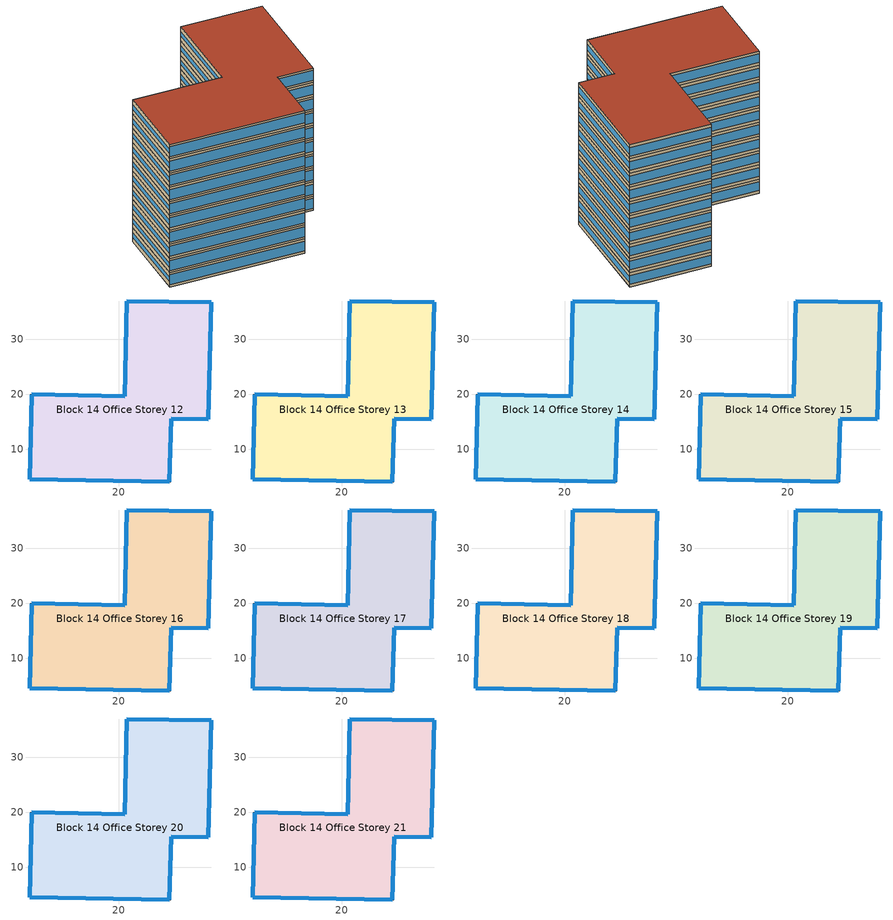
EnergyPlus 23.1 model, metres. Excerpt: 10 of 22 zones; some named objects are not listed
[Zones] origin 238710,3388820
Block 14 Office Storey 12
 floor outside (Project Floor): 36.83,36.71 36.32,15.42 29.51,15.59 29.23,4.05 3.81,4.56 4.18,19.97 21.07,19.67 21.49,36.97 z34.91
 wall outside (Project Wall): 21.07,19.67 4.18,19.97 3.81,4.56 29.23,4.05 29.51,15.59 36.32,15.42 36.83,36.71 21.49,36.97 21.07,19.67 z34.91:37.82
 window (Office_north_window_construction): 21.06,19.67 4.19,19.97 / 36.83,36.71 21.49,36.97 z35.49:37.24
 window (Office_west_window_construction): 4.18,19.96 3.81,4.57 / 21.49,36.96 21.07,19.68 z35.93:36.8
 window (Office_south_window_construction): 3.82,4.56 29.22,4.05 / 29.51,15.59 36.32,15.42 z35.35:37.38
 window (Office_east_window_construction): 29.23,4.06 29.51,15.58 / 36.32,15.43 36.83,36.7 z35.78:36.95
 roof outside (Project Ceiling): 29.23,4.05 29.51,15.59 36.32,15.42 36.83,36.71 21.49,36.97 21.07,19.67 4.18,19.97 3.81,4.56 z37.82
Block 14 Office Storey 13
 floor outside (Project Floor): 36.83,36.71 36.32,15.42 29.51,15.59 29.23,4.05 3.81,4.56 4.18,19.97 21.07,19.67 21.49,36.97 z37.82
 wall outside (Project Wall): 21.07,19.67 4.18,19.97 3.81,4.56 29.23,4.05 29.51,15.59 36.32,15.42 36.83,36.71 21.49,36.97 21.07,19.67 z37.82:40.73
 window (Office_north_window_construction): 21.06,19.67 4.19,19.97 / 36.83,36.71 21.49,36.97 z38.4:40.15
 window (Office_west_window_construction): 4.18,19.96 3.81,4.57 / 21.49,36.96 21.07,19.68 z38.84:39.71
 window (Office_south_window_construction): 3.82,4.56 29.22,4.05 / 29.51,15.59 36.32,15.42 z38.25:40.29
 window (Office_east_window_construction): 29.23,4.06 29.51,15.58 / 36.32,15.43 36.83,36.7 z38.69:39.85
 roof outside (Project Ceiling): 29.23,4.05 29.51,15.59 36.32,15.42 36.83,36.71 21.49,36.97 21.07,19.67 4.18,19.97 3.81,4.56 z40.73
Block 14 Office Storey 14
 floor outside (Project Floor): 36.83,36.71 36.32,15.42 29.51,15.59 29.23,4.05 3.81,4.56 4.18,19.97 21.07,19.67 21.49,36.97 z40.73
 wall outside (Project Wall): 21.07,19.67 4.18,19.97 3.81,4.56 29.23,4.05 29.51,15.59 36.32,15.42 36.83,36.71 21.49,36.97 21.07,19.67 z40.73:43.64
 window (Office_north_window_construction): 21.06,19.67 4.19,19.97 / 36.83,36.71 21.49,36.97 z41.31:43.05
 window (Office_west_window_construction): 4.18,19.96 3.81,4.57 / 21.49,36.96 21.07,19.68 z41.75:42.62
 window (Office_south_window_construction): 3.82,4.56 29.22,4.05 / 29.51,15.59 36.32,15.42 z41.16:43.2
 window (Office_east_window_construction): 29.23,4.06 29.51,15.58 / 36.32,15.43 36.83,36.7 z41.6:42.76
 roof outside (Project Ceiling): 29.23,4.05 29.51,15.59 36.32,15.42 36.83,36.71 21.49,36.97 21.07,19.67 4.18,19.97 3.81,4.56 z43.64
Block 14 Office Storey 15
 floor outside (Project Floor): 36.83,36.71 36.32,15.42 29.51,15.59 29.23,4.05 3.81,4.56 4.18,19.97 21.07,19.67 21.49,36.97 z43.64
 wall outside (Project Wall): 21.07,19.67 4.18,19.97 3.81,4.56 29.23,4.05 29.51,15.59 36.32,15.42 36.83,36.71 21.49,36.97 21.07,19.67 z43.64:46.55
 window (Office_north_window_construction): 21.06,19.67 4.19,19.97 / 36.83,36.71 21.49,36.97 z44.22:45.96
 window (Office_west_window_construction): 4.18,19.96 3.81,4.57 / 21.49,36.96 21.07,19.68 z44.65:45.53
 window (Office_south_window_construction): 3.82,4.56 29.22,4.05 / 29.51,15.59 36.32,15.42 z44.07:46.11
 window (Office_east_window_construction): 29.23,4.06 29.51,15.58 / 36.32,15.43 36.83,36.7 z44.51:45.67
 roof outside (Project Ceiling): 29.23,4.05 29.51,15.59 36.32,15.42 36.83,36.71 21.49,36.97 21.07,19.67 4.18,19.97 3.81,4.56 z46.55
Block 14 Office Storey 16
 floor outside (Project Floor): 36.83,36.71 36.32,15.42 29.51,15.59 29.23,4.05 3.81,4.56 4.18,19.97 21.07,19.67 21.49,36.97 z46.55
 wall outside (Project Wall): 21.07,19.67 4.18,19.97 3.81,4.56 29.23,4.05 29.51,15.59 36.32,15.42 36.83,36.71 21.49,36.97 21.07,19.67 z46.55:49.45
 window (Office_north_window_construction): 21.06,19.67 4.19,19.97 / 36.83,36.71 21.49,36.97 z47.13:48.87
 window (Office_west_window_construction): 4.18,19.96 3.81,4.57 / 21.49,36.96 21.07,19.68 z47.56:48.44
 window (Office_south_window_construction): 3.82,4.56 29.22,4.05 / 29.51,15.59 36.32,15.42 z46.98:49.02
 window (Office_east_window_construction): 29.23,4.06 29.51,15.58 / 36.32,15.43 36.83,36.7 z47.42:48.58
 roof outside (Project Ceiling): 29.23,4.05 29.51,15.59 36.32,15.42 36.83,36.71 21.49,36.97 21.07,19.67 4.18,19.97 3.81,4.56 z49.45
Block 14 Office Storey 17
 floor outside (Project Floor): 36.83,36.71 36.32,15.42 29.51,15.59 29.23,4.05 3.81,4.56 4.18,19.97 21.07,19.67 21.49,36.97 z49.45
 wall outside (Project Wall): 21.07,19.67 4.18,19.97 3.81,4.56 29.23,4.05 29.51,15.59 36.32,15.42 36.83,36.71 21.49,36.97 21.07,19.67 z49.45:52.36
 window (Office_north_window_construction): 21.06,19.67 4.19,19.97 / 36.83,36.71 21.49,36.97 z50.04:51.78
 window (Office_west_window_construction): 4.18,19.96 3.81,4.57 / 21.49,36.96 21.07,19.68 z50.47:51.35
 window (Office_south_window_construction): 3.82,4.56 29.22,4.05 / 29.51,15.59 36.32,15.42 z49.89:51.93
 window (Office_east_window_construction): 29.23,4.06 29.51,15.58 / 36.32,15.43 36.83,36.7 z50.33:51.49
 roof outside (Project Ceiling): 29.23,4.05 29.51,15.59 36.32,15.42 36.83,36.71 21.49,36.97 21.07,19.67 4.18,19.97 3.81,4.56 z52.36
Block 14 Office Storey 18
 floor outside (Project Floor): 36.83,36.71 36.32,15.42 29.51,15.59 29.23,4.05 3.81,4.56 4.18,19.97 21.07,19.67 21.49,36.97 z52.36
 wall outside (Project Wall): 21.07,19.67 4.18,19.97 3.81,4.56 29.23,4.05 29.51,15.59 36.32,15.42 36.83,36.71 21.49,36.97 21.07,19.67 z52.36:55.27
 window (Office_north_window_construction): 21.06,19.67 4.19,19.97 / 36.83,36.71 21.49,36.97 z52.95:54.69
 window (Office_west_window_construction): 4.18,19.96 3.81,4.57 / 21.49,36.96 21.07,19.68 z53.38:54.25
 window (Office_south_window_construction): 3.82,4.56 29.22,4.05 / 29.51,15.59 36.32,15.42 z52.8:54.84
 window (Office_east_window_construction): 29.23,4.06 29.51,15.58 / 36.32,15.43 36.83,36.7 z53.24:54.4
 roof outside (Project Ceiling): 29.23,4.05 29.51,15.59 36.32,15.42 36.83,36.71 21.49,36.97 21.07,19.67 4.18,19.97 3.81,4.56 z55.27
Block 14 Office Storey 19
 floor outside (Project Floor): 36.83,36.71 36.32,15.42 29.51,15.59 29.23,4.05 3.81,4.56 4.18,19.97 21.07,19.67 21.49,36.97 z55.27
 wall outside (Project Wall): 21.07,19.67 4.18,19.97 3.81,4.56 29.23,4.05 29.51,15.59 36.32,15.42 36.83,36.71 21.49,36.97 21.07,19.67 z55.27:58.18
 window (Office_north_window_construction): 21.06,19.67 4.19,19.97 / 36.83,36.71 21.49,36.97 z55.85:57.6
 window (Office_west_window_construction): 4.18,19.96 3.81,4.57 / 21.49,36.96 21.07,19.68 z56.29:57.16
 window (Office_south_window_construction): 3.82,4.56 29.22,4.05 / 29.51,15.59 36.32,15.42 z55.71:57.75
 window (Office_east_window_construction): 29.23,4.06 29.51,15.58 / 36.32,15.43 36.83,36.7 z56.15:57.31
 roof outside (Project Ceiling): 29.23,4.05 29.51,15.59 36.32,15.42 36.83,36.71 21.49,36.97 21.07,19.67 4.18,19.97 3.81,4.56 z58.18
Block 14 Office Storey 20
 floor outside (Project Floor): 36.83,36.71 36.32,15.42 29.51,15.59 29.23,4.05 3.81,4.56 4.18,19.97 21.07,19.67 21.49,36.97 z58.18
 wall outside (Project Wall): 21.07,19.67 4.18,19.97 3.81,4.56 29.23,4.05 29.51,15.59 36.32,15.42 36.83,36.71 21.49,36.97 21.07,19.67 z58.18:61.09
 window (Office_north_window_construction): 21.06,19.67 4.19,19.97 / 36.83,36.71 21.49,36.97 z58.76:60.51
 window (Office_west_window_construction): 4.18,19.96 3.81,4.57 / 21.49,36.96 21.07,19.68 z59.2:60.07
 window (Office_south_window_construction): 3.82,4.56 29.22,4.05 / 29.51,15.59 36.32,15.42 z58.62:60.65
 window (Office_east_window_construction): 29.23,4.06 29.51,15.58 / 36.32,15.43 36.83,36.7 z59.05:60.22
 roof outside (Project Ceiling): 29.23,4.05 29.51,15.59 36.32,15.42 36.83,36.71 21.49,36.97 21.07,19.67 4.18,19.97 3.81,4.56 z61.09
Block 14 Office Storey 21
 floor outside (Project Floor): 36.83,36.71 36.32,15.42 29.51,15.59 29.23,4.05 3.81,4.56 4.18,19.97 21.07,19.67 21.49,36.97 z61.09
 wall outside (Project Wall): 21.07,19.67 4.18,19.97 3.81,4.56 29.23,4.05 29.51,15.59 36.32,15.42 36.83,36.71 21.49,36.97 21.07,19.67 z61.09:64
 window (Office_north_window_construction): 21.06,19.67 4.19,19.97 / 36.83,36.71 21.49,36.97 z61.67:63.42
 window (Office_west_window_construction): 4.18,19.96 3.81,4.57 / 21.49,36.96 21.07,19.68 z62.11:62.98
 window (Office_south_window_construction): 3.82,4.56 29.22,4.05 / 29.51,15.59 36.32,15.42 z61.53:63.56
 window (Office_east_window_construction): 29.23,4.06 29.51,15.58 / 36.32,15.43 36.83,36.7 z61.96:63.13
 roof outside (Project Flat Roof): 29.23,4.05 29.51,15.59 36.32,15.42 36.83,36.71 21.49,36.97 21.07,19.67 4.18,19.97 3.81,4.56 z64
[Building]
Building_1: North Axis=0; Terrain=City; Loads Convergence Tolerance Value=0.04; Temperature Convergence Tolerance Value=0.4; Solar Distribution=FullExterior; Maximum Number of Warmup Days=25; Minimum Number of Warmup Days=6
[Site:Location]
CHN Design_Conditions: Latitude=30; Longitude=114; Time Zone=8; Elevation=12
[SIZINGPERIOD:DESIGNDAY] Day of Month=21; DryBulb Temperature Range Modifier Type=DefaultMultipliers; Humidity Condition Type=Wetbulb; Barometric Pressure=101181; Rain Indicator=No; Snow Indicator=No; Daylight Saving Time Indicator=No; Sky Clearness=0; Begin Environment Reset Mode=FullResetAtBeginEnvironment
Name | Month | Day Type | Maximum DryBulb Temperature | Daily DryBulb Temperature Range | Wetbulb or DewPoint at Maximum DryBulb | Wind Speed | Wind Direction | Solar Model Indicator | ASHRAE Clear Sky Optical Depth for Beam Irradiance taub | ASHRAE Clear Sky Optical Depth for Diffuse Irradiance taud
Ann Htg 99.6% Condns DB | 1 | WinterDesignDay | -10 | 0 | -4.8 | 1 | 340 | ASHRAEClearSky | 0 | 0
Ann Clg .4% Condns DB=>MWB | 7 | SummerDesignDay | 40 | 6.6 | 27.1 | 3.5 | 220 | ASHRAETau | 0.781 | 1.413
[MATERIAL]
DefaultMaterial: Roughness=Rough; Thickness=0.1; Conductivity=0.1; Density=1000; Specific Heat=1000; Thermal Absorptance=0.9; Solar Absorptance=0.7; Visible Absorptance=0.7
[WINDOWMATERIAL:SIMPLEGLAZINGSYSTEM] UFactor=3; Visible Transmittance=0.6
Name | Solar Heat Gain Coefficient
Office_east_window; Office_south_window; Office_west_window | 0.3
Office_north_window | 0.35
[CONSTRUCTION]
Project Wall; Project Floor; Project Flat Roof; Project Ceiling: DefaultMaterial
Office_east_window_construction: Office_east_window
Office_south_window_construction: Office_south_window
Office_west_window_construction: Office_west_window
Office_north_window_construction: Office_north_window
[SPACE] Ceiling Height=autocalculate; Volume=autocalculate; Floor Area=autocalculate; Space Type=Office
Name | Zone
Block 14 Office Storey 12_space | Block 14 Office Storey 12
Block 14 Office Storey 13_space | Block 14 Office Storey 13
Block 14 Office Storey 14_space | Block 14 Office Storey 14
Block 14 Office Storey 15_space | Block 14 Office Storey 15
Block 14 Office Storey 16_space | Block 14 Office Storey 16
Block 14 Office Storey 17_space | Block 14 Office Storey 17
Block 14 Office Storey 18_space | Block 14 Office Storey 18
Block 14 Office Storey 19_space | Block 14 Office Storey 19
Block 14 Office Storey 20_space | Block 14 Office Storey 20
Block 14 Office Storey 21_space | Block 14 Office Storey 21
[SPACELIST]
Office: Block 14 Office Storey 0_space, Block 14 Office Storey 1_space, Block 14 Office Storey 2_space, Block 14 Office Storey 3_space, Block 14 Office Storey 4_space, Block 14 Office Storey 5_space, Block 14 Office Storey 6_space, Block 14 Office Storey 7_space, Block 14 Office Storey 8_space, Block 14 Office Storey 9_space, Block 14 Office Storey 10_space, Block 14 Office Storey 11_space, Block 14 Office Storey 12_space, Block 14 Office Storey 13_space, Block 14 Office Storey 14_space, Block 14 Office Storey 15_space, Block 14 Office Storey 16_space, Block 14 Office Storey 17_space, Block 14 Office Storey 18_space, Block 14 Office Storey 19_space, Block 14 Office Storey 20_space, Block 14 Office Storey 21_space
[ZONE] Type=1; Multiplier=1; Ceiling Height=autocalculate; Volume=autocalculate; Floor Area=autocalculate; Part of Total Floor Area=Yes
Block 14 Office Storey 12; Block 14 Office Storey 13; Block 14 Office Storey 14; Block 14 Office Storey 15; Block 14 Office Storey 16; Block 14 Office Storey 17; Block 14 Office Storey 18; Block 14 Office Storey 19; Block 14 Office Storey 20; Block 14 Office Storey 21
[PEOPLE]
People_for_office: Zone or ZoneList or Space or SpaceList=Office; Number of People Schedule=SeasonalSchedule_Schedule_office_people; Number of People Calculation Method=People/Area; People per Floor Area=0.1; Fraction Radiant=0.3; Sensible Heat Fraction=autocalculate; Activity Level Schedule=SeasonalSchedule_Schedule_office_activity; Carbon Dioxide Generation Rate=3.82e-08; Enable ASHRAE 55 Comfort Warnings=No; Mean Radiant Temperature Calculation Type=ZoneAveraged; Clothing Insulation Calculation Method=ClothingInsulationSchedule; Cold Stress Temperature Threshold=15.56; Heat Stress Temperature Threshold=30
[LIGHTS]
Light_for_office: Zone or ZoneList or Space or SpaceList=Office; Schedule=SeasonalSchedule_office_lighting; Design Level Calculation Method=Watts/Area; Watts per Zone Floor Area=8; Return Air Fraction=0; Fraction Radiant=0.32; Fraction Visible=0.25; Fraction Replaceable=1; EndUse Subcategory=General; Return Air Fraction Calculated from Plenum Temperature=No; Return Air Fraction Function of Plenum Temperature Coefficient 1=0; Return Air Fraction Function of Plenum Temperature Coefficient 2=0
[ELECTRICEQUIPMENT]
Equipment_for_office: Zone or ZoneList or Space or SpaceList=Office; Schedule=SeasonalSchedule_Schedule_office_equipment; Design Level Calculation Method=Watts/Area; Watts per Zone Floor Area=15; Fraction Latent=0; Fraction Radiant=0; Fraction Lost=0; EndUse Subcategory=Electric Equipment
[DAYLIGHTING:CONTROLS] Illuminance Setpoint at Reference Point 1=300
Name | Zone or Space | Glare Calculation Daylighting Reference Point | Daylighting Reference Point 1
Dlight_Block 14 Office Storey 12 | Block 14 Office Storey 12 | Rpoint_Block 14 Office Storey 12 | Rpoint_Block 14 Office Storey 12
Dlight_Block 14 Office Storey 13 | Block 14 Office Storey 13 | Rpoint_Block 14 Office Storey 13 | Rpoint_Block 14 Office Storey 13
Dlight_Block 14 Office Storey 14 | Block 14 Office Storey 14 | Rpoint_Block 14 Office Storey 14 | Rpoint_Block 14 Office Storey 14
Dlight_Block 14 Office Storey 15 | Block 14 Office Storey 15 | Rpoint_Block 14 Office Storey 15 | Rpoint_Block 14 Office Storey 15
Dlight_Block 14 Office Storey 16 | Block 14 Office Storey 16 | Rpoint_Block 14 Office Storey 16 | Rpoint_Block 14 Office Storey 16
Dlight_Block 14 Office Storey 17 | Block 14 Office Storey 17 | Rpoint_Block 14 Office Storey 17 | Rpoint_Block 14 Office Storey 17
Dlight_Block 14 Office Storey 18 | Block 14 Office Storey 18 | Rpoint_Block 14 Office Storey 18 | Rpoint_Block 14 Office Storey 18
Dlight_Block 14 Office Storey 19 | Block 14 Office Storey 19 | Rpoint_Block 14 Office Storey 19 | Rpoint_Block 14 Office Storey 19
Dlight_Block 14 Office Storey 20 | Block 14 Office Storey 20 | Rpoint_Block 14 Office Storey 20 | Rpoint_Block 14 Office Storey 20
Dlight_Block 14 Office Storey 21 | Block 14 Office Storey 21 | Rpoint_Block 14 Office Storey 21 | Rpoint_Block 14 Office Storey 21
[HVACTEMPLATE:ZONE:IDEALLOADSAIRSYSTEM] Template Thermostat=Thermostat_for_office; Maximum Heating Supply Air Temperature=50; Minimum Cooling Supply Air Temperature=13; Maximum Heating Supply Air Humidity Ratio=0.0156; Minimum Cooling Supply Air Humidity Ratio=0.0077; Heating Limit=NoLimit; Cooling Limit=NoLimit; Dehumidification Control Type=ConstantSensibleHeatRatio; Cooling Sensible Heat Ratio=0.7; Dehumidification Setpoint=60; Humidification Control Type=None; Humidification Setpoint=30; Outdoor Air Method=DetailedSpecification; Outdoor Air Flow Rate per Person=0.00944; Outdoor Air Flow Rate per Zone Floor Area=0; Outdoor Air Flow Rate per Zone=0; Design Specification Outdoor Air Object=Ventilation_for_office; Demand Controlled Ventilation Type=None; Outdoor Air Economizer Type=NoEconomizer; Heat Recovery Type=None; Sensible Heat Recovery Effectiveness=0.7; Latent Heat Recovery Effectiveness=0.65
Block 14 Office Storey 12; Block 14 Office Storey 13; Block 14 Office Storey 14; Block 14 Office Storey 15; Block 14 Office Storey 16; Block 14 Office Storey 17; Block 14 Office Storey 18; Block 14 Office Storey 19; Block 14 Office Storey 20; Block 14 Office Storey 21
[DESIGNSPECIFICATION:OUTDOORAIR]
Ventilation_for_office: Outdoor Air Method=Flow/Person; Outdoor Air Flow per Person=0.00833333; Outdoor Air Flow per Zone Floor Area=0; Outdoor Air Flow per Zone=0; Outdoor Air Flow Air Changes per Hour=0
[SCHEDULE:DAY:HOURLY]
Schedule_office_lighting_weekday_hourly: 0.1, 0.1, 0.1, 0.1, 0.1, 0.1, 0.1, 0.2, 0.5, 0.95, 0.95, 0.95, 0.8, 0.8, 0.95, 0.95, 0.95, 0.95, 0.95, 0.95, 0.95, 0.8, 0.5, 0.1
Schedule_office_lighting_holiday_hourly; Schedule_office_equipment_holiday_hourly: 0.1, 0.1, 0.1, 0.1, 0.1, 0.1, 0.1, 0.1, 0.1, 0.1, 0.1, 0.1, 0.1, 0.3, 0.3, 0.3, 0.3, 0.3, 0.3, 0.3, 0.3, 0.3, 0.1, 0.1
Schedule_office_equipment_weekday_hourly: 0.1, 0.1, 0.1, 0.1, 0.1, 0.1, 0.1, 0.2, 0.5, 0.95, 0.95, 0.95, 0.5, 0.5, 0.95, 0.95, 0.95, 0.95, 0.95, 0.95, 0.4, 0.4, 0.3, 0.1
Schedule_office_people_weekday_hourly: 0.1, 0.1, 0.1, 0.1, 0.1, 0.1, 0.1, 0.5, 0.95, 0.95, 0.95, 0.8, 0.8, 0.95, 0.95, 0.95, 0.95, 0.95, 0.8, 0.5, 0.5, 0.3, 0.1, 0.1
Schedule_office_people_holiday_hourly: 0.1, 0.1, 0.1, 0.1, 0.1, 0.1, 0.1, 0.1, 0.1, 0.1, 0.1, 0.1, 0.1, 0.3, 0.3, 0.3, 0.3, 0.3, 0.3, 0.1, 0.1, 0.1, 0.1, 0.1
Schedule_office_activity_weekday_hourly; Schedule_office_activity_holiday_hourly: 144, 144, 144, 144, 144, 144, 144, 144, 144, 144, 144, 144, 144, 144, 144, 144, 144, 144, 144, 144, 144, 144, 144, 144
[SCHEDULE:WEEK:DAILY]
Schedule_office_lighting_weekly: Schedule_office_lighting_holiday_hourly, Schedule_office_lighting_weekday_hourly, Schedule_office_lighting_weekday_hourly, Schedule_office_lighting_weekday_hourly, Schedule_office_lighting_weekday_hourly, Schedule_office_lighting_weekday_hourly, Schedule_office_lighting_holiday_hourly, Schedule_office_lighting_holiday_hourly, Schedule_office_lighting_weekday_hourly, Schedule_office_lighting_weekday_hourly, Schedule_office_lighting_holiday_hourly, Schedule_office_lighting_holiday_hourly
Schedule_office_equipment_weekly: Schedule_office_equipment_holiday_hourly, Schedule_office_equipment_weekday_hourly, Schedule_office_equipment_weekday_hourly, Schedule_office_equipment_weekday_hourly, Schedule_office_equipment_weekday_hourly, Schedule_office_equipment_weekday_hourly, Schedule_office_equipment_holiday_hourly, Schedule_office_equipment_holiday_hourly, Schedule_office_equipment_weekday_hourly, Schedule_office_equipment_weekday_hourly, Schedule_office_equipment_holiday_hourly, Schedule_office_equipment_holiday_hourly
Schedule_office_people_weekly: Schedule_office_people_holiday_hourly, Schedule_office_people_weekday_hourly, Schedule_office_people_weekday_hourly, Schedule_office_people_weekday_hourly, Schedule_office_people_weekday_hourly, Schedule_office_people_weekday_hourly, Schedule_office_people_holiday_hourly, Schedule_office_people_holiday_hourly, Schedule_office_people_weekday_hourly, Schedule_office_people_weekday_hourly, Schedule_office_people_holiday_hourly, Schedule_office_people_holiday_hourly
Schedule_office_activity_weekly: Schedule_office_activity_holiday_hourly, Schedule_office_activity_weekday_hourly, Schedule_office_activity_weekday_hourly, Schedule_office_activity_weekday_hourly, Schedule_office_activity_weekday_hourly, Schedule_office_activity_weekday_hourly, Schedule_office_activity_holiday_hourly, Schedule_office_activity_holiday_hourly, Schedule_office_activity_weekday_hourly, Schedule_office_activity_weekday_hourly, Schedule_office_activity_holiday_hourly, Schedule_office_activity_holiday_hourly
[SCHEDULE:YEAR]
SeasonalSchedule_office_lighting: Schedule_office_lighting_weekly, 1, 1, 12, 31
SeasonalSchedule_Schedule_office_equipment: Schedule_office_equipment_weekly, 1, 1, 12, 31
SeasonalSchedule_Schedule_office_people: Schedule_office_people_weekly, 1, 1, 12, 31
SeasonalSchedule_Schedule_office_activity: Schedule_office_activity_weekly, 1, 1, 12, 31
